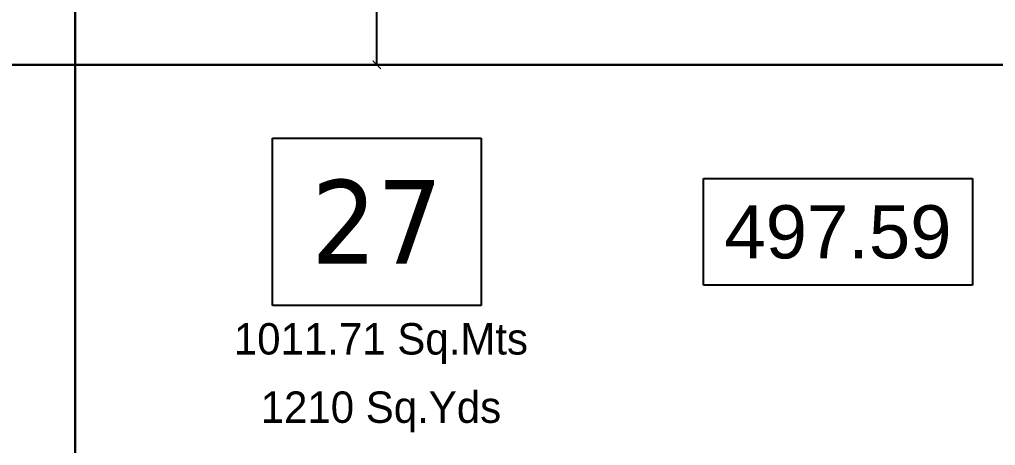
# Model space of a CAD drawing. Header units: millimetres. Extents: x -176651 to 424033, y -469666 to 486614.
# Drawn here: x 248994 to 272304, y 68161 to 78336 of the extents above; entities that cross this region are included whole.
import ezdxf

# ---------------------------------------------------------------- set-up
doc = ezdxf.new("R2010")
doc.units = ezdxf.units.MM
doc.header["$PDMODE"] = 35
doc.header["$PDSIZE"] = 0.1
doc.linetypes.add('HIDDEN', pattern=[9.525, 6.35, -3.175])
doc.layers.get('Defpoints').update_dxf_attribs({"color": 252})
for name, color, linetype in [('ad-Dimension', 4, 'Continuous'), ('ad-Plinth', 8, 'Continuous'), ('ad-Plot Areas-Sq.Mts', 7, 'Continuous'), ('ad-Plot Areas-Sq.Yds', 7, 'Continuous'), ('ad-Plot Numbers', 7, 'Continuous'), ('ad-Verandah', 33, 'Continuous'), ('Site Levels$0$ad-Lvl-Lawn', 3, 'Continuous')]:
    doc.layers.add(name, color=color, linetype=linetype)
doc.layers.add('ad-Plot Boundary', color=6, linetype='Continuous', true_color=0xff00ff)
doc.styles.add('$0$grid_text', font='verdana.ttf', dxfattribs={"width": 0.9})
doc.styles.add('MtX_Century_Gothic', font='GOTHIC.TTF')
doc.styles.add('Site Levels$0$Sections_The woods Site plan_Entrances$0$Standard', font='arial.ttf')
doc.styles.get("Standard").update_dxf_attribs({"font": 'arial.ttf'})
doc.dimstyles.new('Copy of A-100-DIM-INT (MM-FT)', dxfattribs={"dimscale": 500, "dimtxt": 2.4, "dimasz": 1, "dimexe": 0, "dimexo": 0, "dimgap": 1, "dimtad": 0, "dimdec": 0, "dimlfac": 0.03937, "dimdsep": 46, "dimlunit": 3, "dimtxsty": 'Standard', "dimblk": 'ARCHTICK', "dimcen": 0.025, "dimclrd": 256, "dimclre": 256, "dimclrt": 256, "dimazin": 2, "dimtfac": 1, "dimtdec": 0, "dimtix": 1, "dimtmove": 2, "dimatfit": 3, "dimldrblk": 'ARCHTICK', "dimfxl": 1, "dimtolj": 1, "dimtzin": 0, "dimarcsym": 0})

# ---------------------------------------------------------------- blocks, each defined once
blk = doc.blocks.new('A$Cbbea0351')
at = {"layer": 'ad-Plot Areas-Sq.Yds', "linetype": 'Continuous', "insert": (-109951, -397651), "char_height": 750, "width": 7884.16, "attachment_point": 5, "style": 'MtX_Century_Gothic', "bg_fill": 2}
blk.add_mtext('1210 Sq.Yds', dxfattribs=at)
at = {"layer": 'ad-Plot Numbers', "linetype": 'Continuous', "insert": (-110046, -393109), "char_height": 2000, "width": 2981.72, "attachment_point": 5, "style": '$0$grid_text', "bg_fill": 18, "box_fill_scale": 1.5, "bg_fill_color": 257, "bg_fill_transparency": 0}
blk.add_mtext('27', dxfattribs=at)
at = {"layer": 'ad-Plot Areas-Sq.Mts', "linetype": 'Continuous', "insert": (-109951, -396019), "char_height": 750, "width": 9668.74, "attachment_point": 5, "style": 'MtX_Century_Gothic', "bg_fill": 2}
blk.add_mtext('1011.71 Sq.Mts', dxfattribs=at)
blk = doc.blocks.new('zw$E7CA')
at = {"layer": 'ad-Plot Boundary'}
blk.add_lwpolyline([(0, 0), (33680, 0), (33680, 30050), (0, 30050)], close=True, dxfattribs=at)
blk = doc.blocks.new('zw$A88E')
at = {"layer": 'ad-Plot Boundary', "ltscale": 5}
for p in [(-150934, -389359), (-117254, -389359), (-150934, -419409), (-117254, -419409)]:
    blk.add_blockref('zw$E7CA', p, dxfattribs=at)
blk = doc.blocks.new('_ArchTick')
at = {"color": 0, "linetype": 'ByBlock', "const_width": 0.15}
blk.add_lwpolyline([(-0.5, -0.5), (0.5, 0.5)], dxfattribs=at)
blk = doc.blocks.new('*D19')
at = {"layer": 'ad-Dimension', "lineweight": -2, "transparency": 16777216}
for p, q in [((0, 0), (1103, 0)), ((1103, 0), (1103, -1419)), ((1103, -6100), (1103, -4681)), ((0, -6100), (1103, -6100))]:
    blk.add_line(p, q, dxfattribs=at)
at = {"layer": 'Defpoints', "color": 0, "ltscale": 5, "transparency": 16777216}
for p in [(0, 0), (0, -6100), (1103, -6100)]:
    blk.add_point(p, dxfattribs=at)
at = {"layer": 'ad-Dimension', "lineweight": -2, "ltscale": 5, "transparency": 16777216, "xscale": 200, "yscale": 200, "zscale": 200}
for p, rotation in [((1103, 0), 90), ((1103, -6100), 270)]:
    blk.add_blockref('_ArchTick', p, dxfattribs=dict(at, rotation=rotation))
at = {"layer": 'ad-Dimension', "ltscale": 5, "transparency": 16777216, "insert": (1103, -3050), "char_height": 480, "attachment_point": 5, "rotation": 90}
blk.add_mtext("\\A1;20' [6100]", dxfattribs=at)
blk = doc.blocks.new('*D20')
at = {"layer": 'ad-Dimension', "linetype": 'HIDDEN', "lineweight": -2, "transparency": 16777216}
blk.add_line((-6100, -6), (-6100, 1026), dxfattribs=at)
at = {"layer": 'ad-Dimension', "lineweight": -2, "transparency": 16777216}
for p, q in [((-6100, 1026), (-4681, 1026)), ((0, 1026), (-1419, 1026)), ((0, 0), (0, 1026))]:
    blk.add_line(p, q, dxfattribs=at)
at = {"layer": 'Defpoints', "color": 0, "ltscale": 5, "transparency": 16777216}
for p in [(-6100, 1026), (-6100, -6), (0, 0)]:
    blk.add_point(p, dxfattribs=at)
at = {"layer": 'ad-Dimension', "lineweight": -2, "ltscale": 5, "transparency": 16777216, "xscale": 200, "yscale": 200, "zscale": 200, "rotation": 180}
blk.add_blockref('_ArchTick', (-6100, 1026), dxfattribs=at)
at = {"layer": 'ad-Dimension', "lineweight": -2, "ltscale": 5, "transparency": 16777216, "xscale": 200, "yscale": 200, "zscale": 200}
blk.add_blockref('_ArchTick', (0, 1026), dxfattribs=at)
at = {"layer": 'ad-Dimension', "ltscale": 5, "transparency": 16777216, "insert": (-3050, 1026), "char_height": 480, "attachment_point": 5}
blk.add_mtext("\\A1;20' [6100]", dxfattribs=at)
blk = doc.blocks.new('Site Levels$0$zw$8773')
at = {"layer": 'Site Levels$0$ad-Lvl-Lawn', "insert": (274525, -26164), "char_height": 1270, "width": 5155.91, "attachment_point": 5, "style": 'Site Levels$0$Sections_The woods Site plan_Entrances$0$Standard', "bg_fill": 19, "box_fill_scale": 1.5, "bg_fill_color": 256, "bg_fill_transparency": 0}
blk.add_mtext('497.59', dxfattribs=at)
blk = doc.blocks.new('Site Levels')
at = {"layer": 'Site Levels$0$ad-Lvl-Lawn', "ltscale": 5}
blk.add_blockref('Site Levels$0$zw$8773', (-5983, 99419), dxfattribs=at)
blk = doc.blocks.new('A$C92fa9908')
at = {"layer": 'ad-Plinth', "ltscale": 5}
blk.add_lwpolyline([(0, 13620), (12120, 13620), (12120, 0), (0, 0), (0, 4745), (2830, 4745), (2830, 8645), (0, 8645)], close=True, dxfattribs=at)
at = {"layer": 'ad-Verandah', "lineweight": 9}
for points in [[(12120, 13620), (13650, 13620), (13650, 8645), (12120, 8645)], [(2830, 7895), (1830, 7895), (1830, 5495), (2830, 5495)], [(13650, 4745), (12120, 4745), (12120, 0), (6200, 0), (6200, -2045), (13650, -2045)]]:
    blk.add_lwpolyline(points, close=True, dxfattribs=at)
at = {"layer": 'ad-Dimension'}
dim = blk.add_linear_dim(base=(-6100, 1025.8), p1=(0, 0), p2=(-6100, -6), dimstyle='Copy of A-100-DIM-INT (MM-FT)', override={"dimscale": 200}, dxfattribs=at)
dim.commit()
dim.dimension.update_dxf_attribs({"geometry": '*D20', "text_midpoint": (-3050, 1025.8)})
dim = blk.add_linear_dim(base=(1102.9, -6100), p1=(0, 0), p2=(0, -6100), angle=90, dimstyle='Copy of A-100-DIM-INT (MM-FT)', override={"dimscale": 200}, dxfattribs=at)
dim.commit()
dim.dimension.update_dxf_attribs({"geometry": '*D19', "text_midpoint": (1102.9, -3050)})
blk = doc.blocks.new('zw$C194')
at = {"layer": 'ad-Plinth', "ltscale": 5}
blk.add_blockref('A$C92fa9908', (64583, -345404), dxfattribs=at)

msp = doc.modelspace()

# ---------------------------------------------------------------- block references
at = {"ltscale": 5}
msp.add_blockref('A$Cbbea0351', (367577, 466614), dxfattribs=at)

# ---------------------------------------------------------------- next in the draw order: block references
msp.add_blockref('zw$C194', (191839, 428759), dxfattribs=at)
at = {"layer": 'ad-Plot Boundary', "ltscale": 5}
msp.add_blockref('zw$A88E', (367577, 466614), dxfattribs=at)

# ---------------------------------------------------------------- next in the draw order: block references
at = {"ltscale": 5}
msp.add_blockref('Site Levels', (0, 0), dxfattribs=at)

doc.saveas('drawing.dxf')
